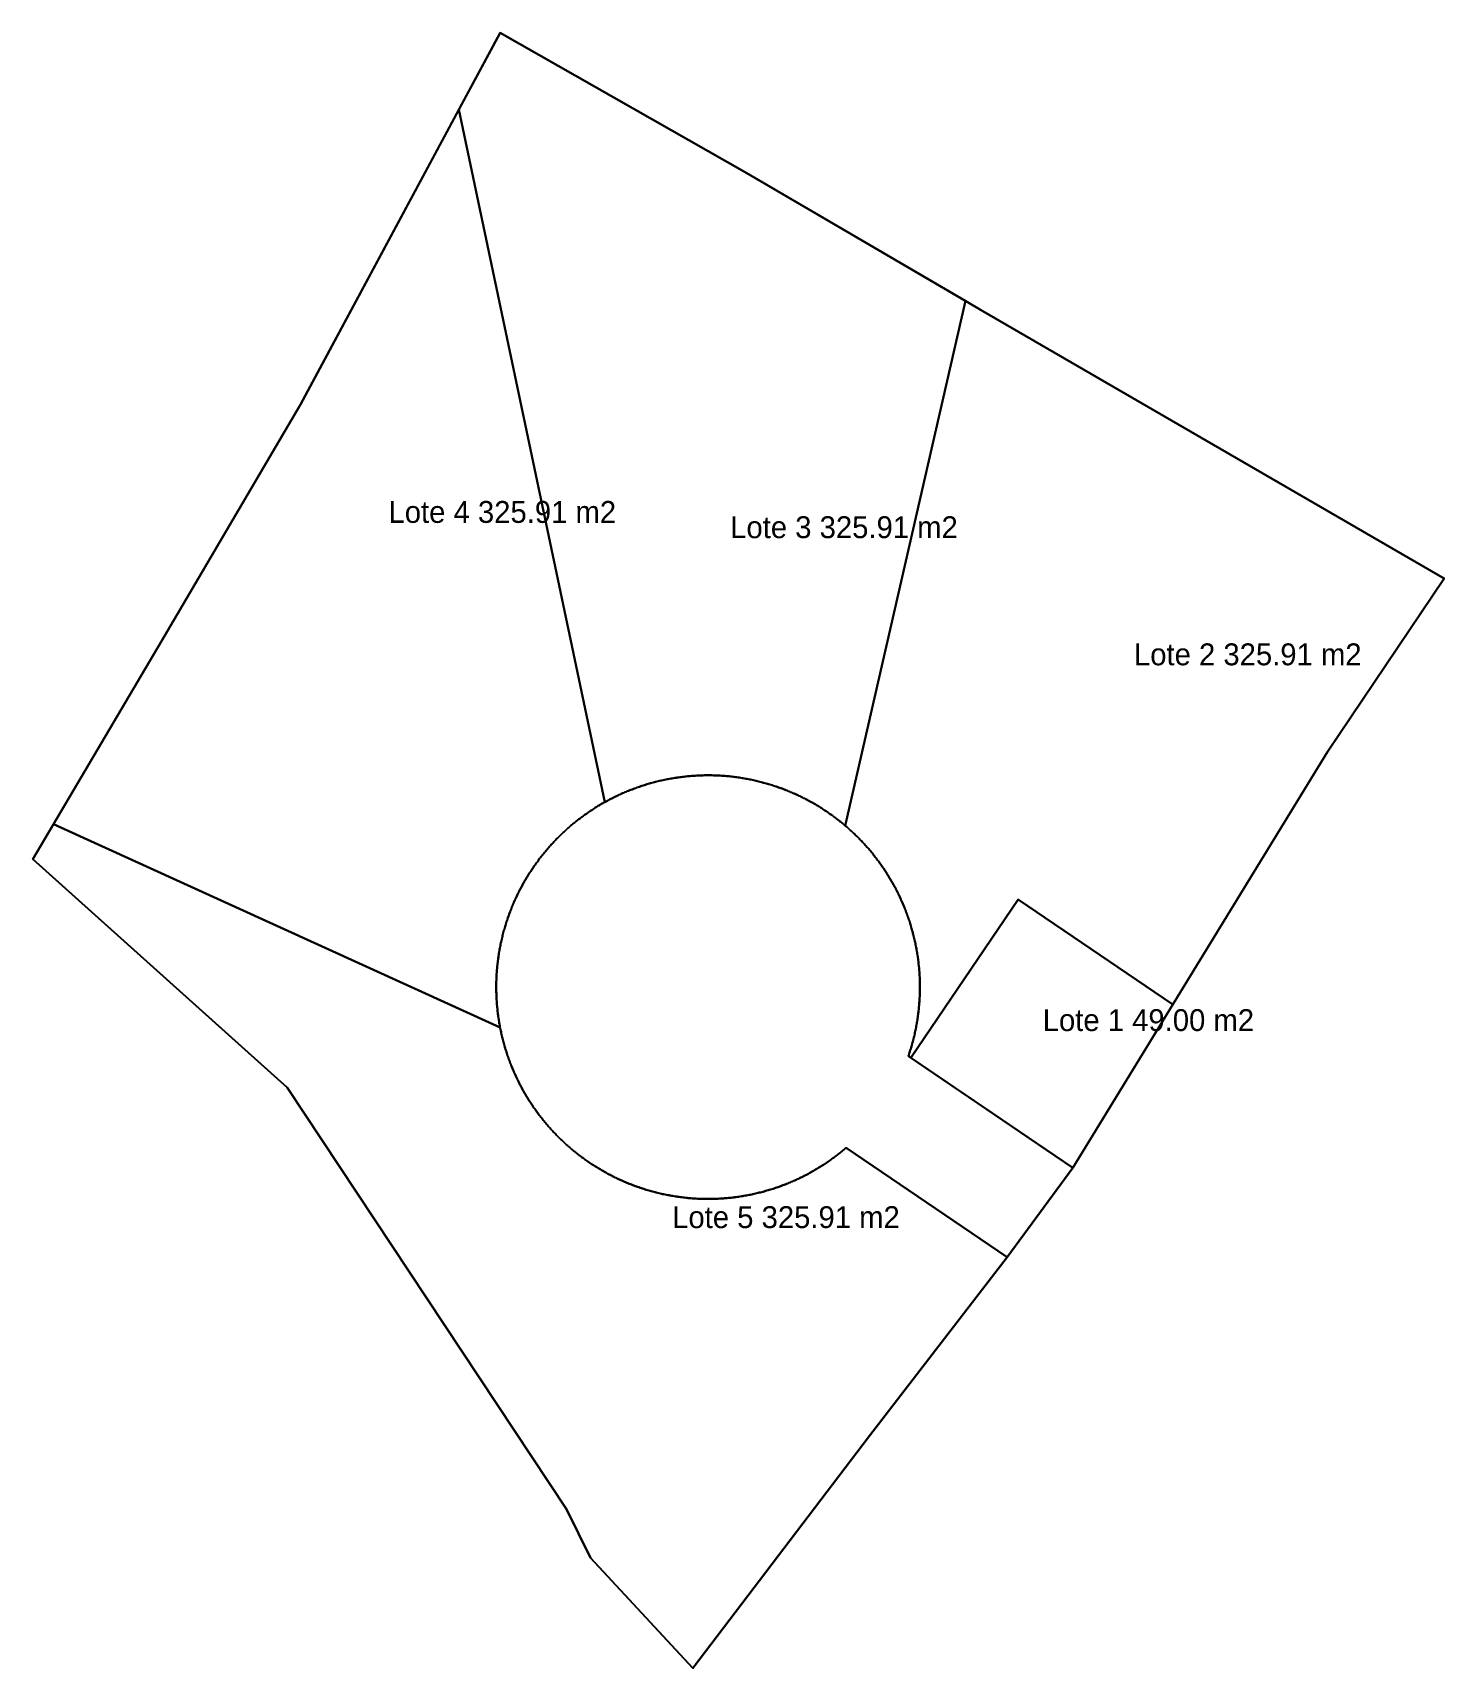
# Model space of a CAD drawing. Header units: metres. Extents: x 16.1 to 67.7, y -75.7 to -15.9.
import ezdxf

# ---------------------------------------------------------------- set-up
doc = ezdxf.new("R2010")
doc.units = ezdxf.units.M
for name, color, linetype in [('LABELS', 7, 'Continuous'), ('LOTS', 7, 'Continuous'), ('PARCEL', 7, 'Continuous'), ('ROAD', 7, 'Continuous')]:
    doc.layers.add(name, color=color, linetype=linetype)

msp = doc.modelspace()

# ---------------------------------------------------------------- linework, layer by layer
at = {"layer": 'LOTS'}
for points in [[(50.192, -25.699), (42.199, -21.021), (33.176, -15.885), (31.665, -18.696), (37.007, -44.034), (37.01, -44.032), (37.052, -44.009), (37.094, -43.986), (37.136, -43.964), (37.178, -43.942), (37.22, -43.92), (37.262, -43.898), (37.305, -43.876), (37.347, -43.855), (37.39, -43.834), (37.433, -43.814), (37.476, -43.793), (37.519, -43.773), (37.562, -43.753), (37.605, -43.734), (37.649, -43.714), (37.692, -43.695), (37.736, -43.676), (37.78, -43.658), (37.824, -43.64), (37.868, -43.622), (37.912, -43.604), (37.956, -43.586), (38, -43.569), (38.045, -43.552), (38.089, -43.536), (38.134, -43.519), (38.179, -43.503), (38.224, -43.487), (38.268, -43.472), (38.314, -43.457), (38.359, -43.442), (38.404, -43.427), (38.449, -43.412), (38.495, -43.398), (38.54, -43.384), (38.586, -43.371), (38.631, -43.357), (38.677, -43.344), (38.723, -43.332), (38.769, -43.319), (38.815, -43.307), (38.861, -43.295), (38.907, -43.283), (38.953, -43.272), (38.999, -43.261), (39.046, -43.25), (39.092, -43.24), (39.138, -43.23), (39.185, -43.22), (39.231, -43.21), (39.278, -43.201), (39.325, -43.192), (39.371, -43.183), (39.418, -43.174), (39.465, -43.166), (39.512, -43.158), (39.559, -43.151), (39.606, -43.143), (39.653, -43.136), (39.7, -43.129), (39.747, -43.123), (39.794, -43.117), (39.841, -43.111), (39.889, -43.105), (39.936, -43.1), (39.983, -43.095), (40.031, -43.09), (40.078, -43.086), (40.125, -43.082), (40.173, -43.078), (40.22, -43.074), (40.268, -43.071), (40.315, -43.068), (40.362, -43.065), (40.41, -43.063), (40.457, -43.061), (40.505, -43.059), (40.552, -43.057), (40.6, -43.056), (40.648, -43.055), (40.695, -43.054), (40.743, -43.054), (40.79, -43.054), (40.838, -43.054), (40.885, -43.055), (40.933, -43.055), (40.98, -43.056), (41.028, -43.058), (41.075, -43.06), (41.123, -43.062), (41.17, -43.064), (41.218, -43.066), (41.265, -43.069), (41.313, -43.072), (41.36, -43.076), (41.408, -43.079), (41.455, -43.083), (41.502, -43.088), (41.55, -43.092), (41.597, -43.097), (41.644, -43.102), (41.692, -43.108), (41.739, -43.114), (41.786, -43.12), (41.833, -43.126), (41.88, -43.132), (41.927, -43.139), (41.974, -43.147), (42.021, -43.154), (42.068, -43.162), (42.115, -43.17), (42.162, -43.178), (42.209, -43.187), (42.255, -43.196), (42.302, -43.205), (42.349, -43.214), (42.395, -43.224), (42.442, -43.234), (42.488, -43.245), (42.534, -43.255), (42.581, -43.266), (42.627, -43.277), (42.673, -43.289), (42.719, -43.301), (42.765, -43.313), (42.811, -43.325), (42.857, -43.338), (42.903, -43.35), (42.948, -43.364), (42.994, -43.377), (43.039, -43.391), (43.085, -43.405), (43.13, -43.419), (43.176, -43.434), (43.221, -43.448), (43.266, -43.464), (43.311, -43.479), (43.356, -43.495), (43.4, -43.511), (43.445, -43.527), (43.49, -43.543), (43.534, -43.56), (43.579, -43.577), (43.623, -43.594), (43.667, -43.612), (43.711, -43.63), (43.755, -43.648), (43.799, -43.666), (43.843, -43.685), (43.886, -43.704), (43.93, -43.723), (43.973, -43.743), (44.017, -43.762), (44.06, -43.782), (44.103, -43.803), (44.146, -43.823), (44.188, -43.844), (44.231, -43.865), (44.274, -43.886), (44.316, -43.908), (44.358, -43.93), (44.4, -43.952), (44.442, -43.974), (44.484, -43.997), (44.526, -44.02), (44.567, -44.043), (44.609, -44.066), (44.65, -44.09), (44.691, -44.114), (44.732, -44.138), (44.773, -44.162), (44.814, -44.187), (44.854, -44.212), (44.895, -44.237), (44.935, -44.262), (44.975, -44.288), (45.015, -44.314), (45.054, -44.34), (45.094, -44.366), (45.133, -44.393), (45.173, -44.42), (45.212, -44.447), (45.251, -44.474), (45.289, -44.501), (45.328, -44.529), (45.366, -44.557), (45.405, -44.586), (45.443, -44.614), (45.481, -44.643), (45.518, -44.672), (45.556, -44.701), (45.593, -44.73), (45.63, -44.76), (45.667, -44.79), (45.704, -44.82), (45.741, -44.85), (45.777, -44.881), (45.798, -44.898), (50.192, -25.699)], [(31.665, -18.696), (25.865, -29.491), (20.782, -38.147), (16.831, -44.837), (33.171, -52.278), (33.167, -52.258), (33.158, -52.212), (33.15, -52.165), (33.141, -52.118), (33.134, -52.071), (33.126, -52.024), (33.119, -51.977), (33.112, -51.93), (33.105, -51.883), (33.098, -51.836), (33.092, -51.789), (33.086, -51.742), (33.081, -51.694), (33.075, -51.647), (33.07, -51.6), (33.066, -51.553), (33.061, -51.505), (33.057, -51.458), (33.053, -51.41), (33.049, -51.363), (33.046, -51.316), (33.043, -51.268), (33.04, -51.221), (33.038, -51.173), (33.036, -51.126), (33.034, -51.078), (33.033, -51.031), (33.031, -50.983), (33.03, -50.936), (33.03, -50.888), (33.029, -50.84), (33.029, -50.793), (33.029, -50.745), (33.03, -50.698), (33.031, -50.65), (33.032, -50.603), (33.033, -50.555), (33.035, -50.508), (33.037, -50.46), (33.039, -50.413), (33.042, -50.365), (33.045, -50.318), (33.048, -50.27), (33.051, -50.223), (33.055, -50.175), (33.059, -50.128), (33.063, -50.081), (33.068, -50.033), (33.073, -49.986), (33.078, -49.939), (33.083, -49.892), (33.089, -49.844), (33.095, -49.797), (33.101, -49.75), (33.108, -49.703), (33.115, -49.656), (33.122, -49.609), (33.129, -49.562), (33.137, -49.515), (33.145, -49.468), (33.154, -49.421), (33.162, -49.375), (33.171, -49.328), (33.18, -49.281), (33.19, -49.235), (33.2, -49.188), (33.21, -49.142), (33.22, -49.095), (33.231, -49.049), (33.242, -49.003), (33.253, -48.956), (33.264, -48.91), (33.276, -48.864), (33.288, -48.818), (33.3, -48.772), (33.313, -48.726), (33.326, -48.681), (33.339, -48.635), (33.352, -48.589), (33.366, -48.544), (33.38, -48.498), (33.394, -48.453), (33.409, -48.408), (33.424, -48.362), (33.439, -48.317), (33.454, -48.272), (33.47, -48.227), (33.486, -48.183), (33.502, -48.138), (33.519, -48.093), (33.535, -48.049), (33.553, -48.004), (33.57, -47.96), (33.587, -47.916), (33.605, -47.872), (33.623, -47.828), (33.642, -47.784), (33.66, -47.74), (33.679, -47.697), (33.699, -47.653), (33.718, -47.61), (33.738, -47.567), (33.758, -47.523), (33.778, -47.48), (33.799, -47.438), (33.819, -47.395), (33.84, -47.352), (33.862, -47.31), (33.883, -47.267), (33.905, -47.225), (33.927, -47.183), (33.95, -47.141), (33.972, -47.099), (33.995, -47.057), (34.018, -47.016), (34.041, -46.974), (34.065, -46.933), (34.089, -46.892), (34.113, -46.851), (34.138, -46.81), (34.162, -46.77), (34.187, -46.729), (34.212, -46.689), (34.238, -46.648), (34.263, -46.608), (34.289, -46.568), (34.315, -46.529), (34.341, -46.489), (34.368, -46.45), (34.395, -46.41), (34.422, -46.371), (34.449, -46.332), (34.477, -46.294), (34.505, -46.255), (34.533, -46.217), (34.561, -46.178), (34.589, -46.14), (34.618, -46.102), (34.647, -46.065), (34.676, -46.027), (34.706, -45.99), (34.735, -45.953), (34.765, -45.916), (34.795, -45.879), (34.826, -45.842), (34.856, -45.806), (34.887, -45.77), (34.918, -45.733), (34.949, -45.698), (34.981, -45.662), (35.012, -45.626), (35.044, -45.591), (35.076, -45.556), (35.109, -45.521), (35.141, -45.486), (35.174, -45.452), (35.207, -45.418), (35.24, -45.384), (35.273, -45.35), (35.307, -45.316), (35.341, -45.283), (35.375, -45.249), (35.409, -45.216), (35.443, -45.183), (35.478, -45.151), (35.513, -45.118), (35.548, -45.086), (35.583, -45.054), (35.618, -45.022), (35.654, -44.991), (35.69, -44.959), (35.725, -44.928), (35.762, -44.897), (35.798, -44.867), (35.834, -44.836), (35.871, -44.806), (35.908, -44.776), (35.945, -44.746), (35.982, -44.717), (36.02, -44.687), (36.057, -44.658), (36.095, -44.63), (36.133, -44.601), (36.171, -44.572), (36.21, -44.544), (36.248, -44.516), (36.287, -44.489), (36.326, -44.461), (36.365, -44.434), (36.404, -44.407), (36.443, -44.38), (36.483, -44.354), (36.522, -44.328), (36.562, -44.302), (36.602, -44.276), (36.642, -44.25), (36.683, -44.225), (36.723, -44.2), (36.764, -44.175), (36.804, -44.151), (36.845, -44.127), (36.886, -44.103), (36.928, -44.079), (36.969, -44.055), (37.007, -44.034), (31.665, -18.696)], [(63.444, -42.199), (67.712, -35.86), (50.833, -26.074), (50.192, -25.699), (45.798, -44.898), (45.814, -44.912), (45.85, -44.943), (45.886, -44.974), (45.921, -45.005), (45.957, -45.037), (45.992, -45.069), (46.027, -45.101), (46.062, -45.133), (46.097, -45.166), (46.131, -45.199), (46.165, -45.231), (46.2, -45.265), (46.233, -45.298), (46.267, -45.332), (46.301, -45.365), (46.334, -45.399), (46.367, -45.434), (46.4, -45.468), (46.432, -45.502), (46.465, -45.537), (46.497, -45.572), (46.529, -45.607), (46.561, -45.643), (46.592, -45.678), (46.624, -45.714), (46.655, -45.75), (46.686, -45.786), (46.716, -45.823), (46.747, -45.859), (46.777, -45.896), (46.807, -45.933), (46.837, -45.97), (46.866, -46.007), (46.896, -46.044), (46.925, -46.082), (46.954, -46.12), (46.982, -46.158), (47.011, -46.196), (47.039, -46.234), (47.067, -46.273), (47.094, -46.312), (47.122, -46.35), (47.149, -46.389), (47.176, -46.429), (47.203, -46.468), (47.229, -46.507), (47.255, -46.547), (47.281, -46.587), (47.307, -46.627), (47.333, -46.667), (47.358, -46.707), (47.383, -46.748), (47.408, -46.788), (47.432, -46.829), (47.457, -46.87), (47.481, -46.911), (47.504, -46.952), (47.528, -46.993), (47.551, -47.035), (47.574, -47.077), (47.597, -47.118), (47.619, -47.16), (47.642, -47.202), (47.664, -47.244), (47.685, -47.287), (47.707, -47.329), (47.728, -47.372), (47.749, -47.414), (47.769, -47.457), (47.79, -47.5), (47.81, -47.543), (47.83, -47.587), (47.849, -47.63), (47.869, -47.673), (47.888, -47.717), (47.907, -47.761), (47.925, -47.804), (47.944, -47.848), (47.962, -47.892), (47.979, -47.936), (47.997, -47.981), (48.014, -48.025), (48.031, -48.069), (48.047, -48.114), (48.064, -48.159), (48.08, -48.203), (48.096, -48.248), (48.111, -48.293), (48.127, -48.338), (48.142, -48.383), (48.156, -48.428), (48.171, -48.474), (48.185, -48.519), (48.199, -48.565), (48.212, -48.61), (48.226, -48.656), (48.239, -48.702), (48.251, -48.747), (48.264, -48.793), (48.276, -48.839), (48.288, -48.885), (48.3, -48.931), (48.311, -48.978), (48.322, -49.024), (48.333, -49.07), (48.343, -49.117), (48.354, -49.163), (48.363, -49.21), (48.373, -49.256), (48.382, -49.303), (48.392, -49.349), (48.4, -49.396), (48.409, -49.443), (48.417, -49.49), (48.425, -49.537), (48.433, -49.584), (48.44, -49.631), (48.447, -49.678), (48.454, -49.725), (48.46, -49.772), (48.466, -49.819), (48.472, -49.866), (48.478, -49.913), (48.483, -49.961), (48.488, -50.008), (48.493, -50.055), (48.497, -50.103), (48.502, -50.15), (48.505, -50.197), (48.509, -50.245), (48.512, -50.292), (48.515, -50.34), (48.518, -50.387), (48.52, -50.435), (48.523, -50.482), (48.524, -50.53), (48.526, -50.577), (48.527, -50.625), (48.528, -50.672), (48.529, -50.72), (48.529, -50.767), (48.529, -50.815), (48.529, -50.862), (48.529, -50.91), (48.528, -50.958), (48.527, -51.005), (48.525, -51.053), (48.524, -51.1), (48.522, -51.148), (48.519, -51.195), (48.517, -51.243), (48.514, -51.29), (48.511, -51.338), (48.507, -51.385), (48.504, -51.432), (48.5, -51.48), (48.495, -51.527), (48.491, -51.574), (48.486, -51.622), (48.481, -51.669), (48.475, -51.716), (48.47, -51.763), (48.464, -51.811), (48.457, -51.858), (48.451, -51.905), (48.444, -51.952), (48.437, -51.999), (48.429, -52.046), (48.421, -52.093), (48.413, -52.14), (48.405, -52.186), (48.396, -52.233), (48.387, -52.28), (48.378, -52.327), (48.369, -52.373), (48.359, -52.42), (48.349, -52.466), (48.339, -52.513), (48.328, -52.559), (48.317, -52.605), (48.306, -52.651), (48.294, -52.698), (48.283, -52.744), (48.271, -52.79), (48.258, -52.836), (48.246, -52.881), (48.233, -52.927), (48.22, -52.973), (48.206, -53.019), (48.192, -53.064), (48.178, -53.11), (48.164, -53.155), (48.149, -53.2), (48.135, -53.245), (48.12, -53.29), (48.107, -53.326), (48.196, -53.386), (52.128, -47.595), (57.783, -51.436), (54.122, -57.411), (63.444, -42.199)], [(16.831, -44.837), (16.072, -46.123), (25.379, -54.481), (35.605, -69.91), (36.48, -71.689), (40.218, -75.726), (46.684, -67.226), (51.715, -60.685), (45.826, -56.686), (45.797, -56.71), (45.761, -56.741), (45.724, -56.771), (45.687, -56.802), (45.65, -56.832), (45.613, -56.861), (45.576, -56.891), (45.539, -56.92), (45.501, -56.949), (45.463, -56.978), (45.425, -57.007), (45.387, -57.035), (45.349, -57.063), (45.31, -57.091), (45.272, -57.119), (45.233, -57.146), (45.194, -57.174), (45.155, -57.201), (45.115, -57.227), (45.076, -57.254), (45.036, -57.28), (44.996, -57.306), (44.956, -57.332), (44.916, -57.357), (44.876, -57.383), (44.835, -57.408), (44.795, -57.432), (44.754, -57.457), (44.713, -57.481), (44.672, -57.505), (44.631, -57.529), (44.59, -57.552), (44.548, -57.576), (44.507, -57.599), (44.465, -57.621), (44.423, -57.644), (44.381, -57.666), (44.339, -57.688), (44.296, -57.71), (44.254, -57.731), (44.211, -57.752), (44.169, -57.773), (44.126, -57.794), (44.083, -57.814), (44.04, -57.835), (43.997, -57.854), (43.953, -57.874), (43.91, -57.893), (43.866, -57.913), (43.823, -57.931), (43.779, -57.95), (43.735, -57.968), (43.691, -57.986), (43.647, -58.004), (43.603, -58.021), (43.558, -58.039), (43.514, -58.055), (43.469, -58.072), (43.425, -58.088), (43.38, -58.105), (43.335, -58.12), (43.29, -58.136), (43.245, -58.151), (43.2, -58.166), (43.155, -58.181), (43.109, -58.195), (43.064, -58.209), (43.018, -58.223), (42.973, -58.237), (42.927, -58.25), (42.882, -58.263), (42.836, -58.276), (42.79, -58.289), (42.744, -58.301), (42.698, -58.313), (42.652, -58.324), (42.606, -58.336), (42.559, -58.347), (42.513, -58.357), (42.467, -58.368), (42.42, -58.378), (42.374, -58.388), (42.327, -58.398), (42.28, -58.407), (42.234, -58.416), (42.187, -58.425), (42.14, -58.433), (42.093, -58.442), (42.047, -58.45), (42, -58.457), (41.953, -58.465), (41.906, -58.472), (41.858, -58.478), (41.811, -58.485), (41.764, -58.491), (41.717, -58.497), (41.67, -58.503), (41.623, -58.508), (41.575, -58.513), (41.528, -58.518), (41.481, -58.522), (41.433, -58.526), (41.386, -58.53), (41.338, -58.534), (41.291, -58.537), (41.244, -58.54), (41.196, -58.543), (41.149, -58.545), (41.101, -58.547), (41.054, -58.549), (41.006, -58.551), (40.958, -58.552), (40.911, -58.553), (40.863, -58.553), (40.816, -58.554), (40.768, -58.554), (40.721, -58.554), (40.673, -58.553), (40.626, -58.552), (40.578, -58.551), (40.531, -58.55), (40.483, -58.548), (40.436, -58.546), (40.388, -58.544), (40.341, -58.541), (40.293, -58.539), (40.246, -58.535), (40.198, -58.532), (40.151, -58.528), (40.103, -58.524), (40.056, -58.52), (40.009, -58.515), (39.961, -58.511), (39.914, -58.505), (39.867, -58.5), (39.82, -58.494), (39.773, -58.488), (39.725, -58.482), (39.678, -58.475), (39.631, -58.468), (39.584, -58.461), (39.537, -58.454), (39.49, -58.446), (39.443, -58.438), (39.397, -58.43), (39.35, -58.421), (39.303, -58.412), (39.257, -58.403), (39.21, -58.393), (39.163, -58.384), (39.117, -58.374), (39.071, -58.363), (39.024, -58.353), (38.978, -58.342), (38.932, -58.33), (38.886, -58.319), (38.839, -58.307), (38.793, -58.295), (38.748, -58.283), (38.702, -58.27), (38.656, -58.257), (38.61, -58.244), (38.565, -58.231), (38.519, -58.217), (38.474, -58.203), (38.428, -58.189), (38.383, -58.174), (38.338, -58.159), (38.293, -58.144), (38.248, -58.129), (38.203, -58.113), (38.158, -58.097), (38.113, -58.081), (38.069, -58.064), (38.024, -58.048), (37.98, -58.031), (37.936, -58.013), (37.891, -57.996), (37.847, -57.978), (37.803, -57.96), (37.759, -57.941), (37.716, -57.923), (37.672, -57.904), (37.629, -57.885), (37.585, -57.865), (37.542, -57.845), (37.499, -57.825), (37.456, -57.805), (37.413, -57.785), (37.37, -57.764), (37.327, -57.743), (37.285, -57.721), (37.243, -57.7), (37.2, -57.678), (37.158, -57.656), (37.116, -57.634), (37.074, -57.611), (37.033, -57.588), (36.991, -57.565), (36.95, -57.542), (36.908, -57.518), (36.867, -57.494), (36.826, -57.47), (36.786, -57.446), (36.745, -57.421), (36.704, -57.396), (36.664, -57.371), (36.624, -57.346), (36.584, -57.32), (36.544, -57.294), (36.504, -57.268), (36.464, -57.242), (36.425, -57.215), (36.386, -57.188), (36.347, -57.161), (36.308, -57.134), (36.269, -57.106), (36.23, -57.078), (36.192, -57.05), (36.154, -57.022), (36.116, -56.994), (36.078, -56.965), (36.04, -56.936), (36.003, -56.907), (35.965, -56.877), (35.928, -56.848), (35.891, -56.818), (35.854, -56.788), (35.818, -56.757), (35.781, -56.727), (35.745, -56.696), (35.709, -56.665), (35.673, -56.634), (35.637, -56.602), (35.602, -56.571), (35.567, -56.539), (35.531, -56.507), (35.497, -56.474), (35.462, -56.442), (35.427, -56.409), (35.393, -56.376), (35.359, -56.343), (35.325, -56.31), (35.291, -56.276), (35.258, -56.242), (35.225, -56.208), (35.192, -56.174), (35.159, -56.14), (35.126, -56.105), (35.094, -56.07), (35.062, -56.036), (35.03, -56), (34.998, -55.965), (34.966, -55.929), (34.935, -55.894), (34.904, -55.858), (34.873, -55.822), (34.842, -55.785), (34.812, -55.749), (34.781, -55.712), (34.751, -55.675), (34.722, -55.638), (34.692, -55.601), (34.663, -55.563), (34.634, -55.526), (34.605, -55.488), (34.576, -55.45), (34.548, -55.412), (34.52, -55.373), (34.492, -55.335), (34.464, -55.296), (34.437, -55.257), (34.409, -55.218), (34.382, -55.179), (34.356, -55.14), (34.329, -55.1), (34.303, -55.061), (34.277, -55.021), (34.251, -54.981), (34.226, -54.941), (34.201, -54.901), (34.176, -54.86), (34.151, -54.82), (34.126, -54.779), (34.102, -54.738), (34.078, -54.697), (34.054, -54.656), (34.031, -54.614), (34.007, -54.573), (33.984, -54.531), (33.962, -54.489), (33.939, -54.448), (33.917, -54.405), (33.895, -54.363), (33.873, -54.321), (33.852, -54.279), (33.831, -54.236), (33.81, -54.193), (33.789, -54.15), (33.769, -54.108), (33.749, -54.064), (33.729, -54.021), (33.709, -53.978), (33.69, -53.934), (33.671, -53.891), (33.652, -53.847), (33.633, -53.803), (33.615, -53.76), (33.597, -53.716), (33.579, -53.671), (33.562, -53.627), (33.545, -53.583), (33.528, -53.538), (33.511, -53.494), (33.495, -53.449), (33.479, -53.404), (33.463, -53.36), (33.447, -53.315), (33.432, -53.27), (33.417, -53.224), (33.402, -53.179), (33.388, -53.134), (33.374, -53.089), (33.36, -53.043), (33.346, -52.998), (33.333, -52.952), (33.32, -52.906), (33.307, -52.86), (33.295, -52.814), (33.282, -52.768), (33.27, -52.722), (33.259, -52.676), (33.248, -52.63), (33.236, -52.584), (33.226, -52.538), (33.215, -52.491), (33.205, -52.445), (33.195, -52.398), (33.185, -52.352), (33.176, -52.305), (33.171, -52.278), (16.831, -44.837)], [(57.783, -51.436), (52.128, -47.595), (48.196, -53.386), (54.122, -57.411), (54.122, -57.411), (57.783, -51.436)]]:
    msp.add_lwpolyline(points, dxfattribs=at)
at = {"layer": 'PARCEL'}
msp.add_lwpolyline([(33.176, -15.885), (42.199, -21.021), (50.833, -26.074), (67.712, -35.86), (63.444, -42.199), (54.122, -57.411), (51.715, -60.685), (46.684, -67.226), (40.218, -75.726), (36.48, -71.689), (35.605, -69.91), (25.379, -54.481), (16.072, -46.123), (20.782, -38.147), (25.865, -29.491), (33.176, -15.885)], dxfattribs=at)
at = {"layer": 'ROAD'}
msp.add_lwpolyline([(48.107, -53.326), (48.12, -53.29), (48.135, -53.245), (48.149, -53.2), (48.164, -53.155), (48.178, -53.11), (48.192, -53.064), (48.206, -53.019), (48.22, -52.973), (48.233, -52.927), (48.246, -52.881), (48.258, -52.836), (48.271, -52.79), (48.283, -52.744), (48.294, -52.698), (48.306, -52.651), (48.317, -52.605), (48.328, -52.559), (48.339, -52.513), (48.349, -52.466), (48.359, -52.42), (48.369, -52.373), (48.378, -52.327), (48.387, -52.28), (48.396, -52.233), (48.405, -52.186), (48.413, -52.14), (48.421, -52.093), (48.429, -52.046), (48.437, -51.999), (48.444, -51.952), (48.451, -51.905), (48.457, -51.858), (48.464, -51.811), (48.47, -51.763), (48.475, -51.716), (48.481, -51.669), (48.486, -51.622), (48.491, -51.574), (48.495, -51.527), (48.5, -51.48), (48.504, -51.432), (48.507, -51.385), (48.511, -51.338), (48.514, -51.29), (48.517, -51.243), (48.519, -51.195), (48.522, -51.148), (48.524, -51.1), (48.525, -51.053), (48.527, -51.005), (48.528, -50.958), (48.529, -50.91), (48.529, -50.862), (48.529, -50.815), (48.529, -50.767), (48.529, -50.72), (48.528, -50.672), (48.527, -50.625), (48.526, -50.577), (48.524, -50.53), (48.523, -50.482), (48.52, -50.435), (48.518, -50.387), (48.515, -50.34), (48.512, -50.292), (48.509, -50.245), (48.505, -50.197), (48.502, -50.15), (48.497, -50.103), (48.493, -50.055), (48.488, -50.008), (48.483, -49.961), (48.478, -49.913), (48.472, -49.866), (48.466, -49.819), (48.46, -49.772), (48.454, -49.725), (48.447, -49.678), (48.44, -49.631), (48.433, -49.584), (48.425, -49.537), (48.417, -49.49), (48.409, -49.443), (48.4, -49.396), (48.392, -49.349), (48.382, -49.303), (48.373, -49.256), (48.363, -49.21), (48.354, -49.163), (48.343, -49.117), (48.333, -49.07), (48.322, -49.024), (48.311, -48.978), (48.3, -48.931), (48.288, -48.885), (48.276, -48.839), (48.264, -48.793), (48.251, -48.747), (48.239, -48.702), (48.226, -48.656), (48.212, -48.61), (48.199, -48.565), (48.185, -48.519), (48.171, -48.474), (48.156, -48.428), (48.142, -48.383), (48.127, -48.338), (48.111, -48.293), (48.096, -48.248), (48.08, -48.203), (48.064, -48.159), (48.047, -48.114), (48.031, -48.069), (48.014, -48.025), (47.997, -47.981), (47.979, -47.936), (47.962, -47.892), (47.944, -47.848), (47.925, -47.804), (47.907, -47.761), (47.888, -47.717), (47.869, -47.673), (47.849, -47.63), (47.83, -47.587), (47.81, -47.543), (47.79, -47.5), (47.769, -47.457), (47.749, -47.414), (47.728, -47.372), (47.707, -47.329), (47.685, -47.287), (47.664, -47.244), (47.642, -47.202), (47.619, -47.16), (47.597, -47.118), (47.574, -47.077), (47.551, -47.035), (47.528, -46.993), (47.504, -46.952), (47.481, -46.911), (47.457, -46.87), (47.432, -46.829), (47.408, -46.788), (47.383, -46.748), (47.358, -46.707), (47.333, -46.667), (47.307, -46.627), (47.281, -46.587), (47.255, -46.547), (47.229, -46.507), (47.203, -46.468), (47.176, -46.429), (47.149, -46.389), (47.122, -46.35), (47.094, -46.312), (47.067, -46.273), (47.039, -46.234), (47.011, -46.196), (46.982, -46.158), (46.954, -46.12), (46.925, -46.082), (46.896, -46.044), (46.866, -46.007), (46.837, -45.97), (46.807, -45.933), (46.777, -45.896), (46.747, -45.859), (46.716, -45.823), (46.686, -45.786), (46.655, -45.75), (46.624, -45.714), (46.592, -45.678), (46.561, -45.643), (46.529, -45.607), (46.497, -45.572), (46.465, -45.537), (46.432, -45.502), (46.4, -45.468), (46.367, -45.434), (46.334, -45.399), (46.301, -45.365), (46.267, -45.332), (46.233, -45.298), (46.2, -45.265), (46.165, -45.231), (46.131, -45.199), (46.097, -45.166), (46.062, -45.133), (46.027, -45.101), (45.992, -45.069), (45.957, -45.037), (45.921, -45.005), (45.886, -44.974), (45.85, -44.943), (45.814, -44.912), (45.777, -44.881), (45.741, -44.85), (45.704, -44.82), (45.667, -44.79), (45.63, -44.76), (45.593, -44.73), (45.556, -44.701), (45.518, -44.672), (45.481, -44.643), (45.443, -44.614), (45.405, -44.586), (45.366, -44.557), (45.328, -44.529), (45.289, -44.501), (45.251, -44.474), (45.212, -44.447), (45.173, -44.42), (45.133, -44.393), (45.094, -44.366), (45.054, -44.34), (45.015, -44.314), (44.975, -44.288), (44.935, -44.262), (44.895, -44.237), (44.854, -44.212), (44.814, -44.187), (44.773, -44.162), (44.732, -44.138), (44.691, -44.114), (44.65, -44.09), (44.609, -44.066), (44.567, -44.043), (44.526, -44.02), (44.484, -43.997), (44.442, -43.974), (44.4, -43.952), (44.358, -43.93), (44.316, -43.908), (44.274, -43.886), (44.231, -43.865), (44.188, -43.844), (44.146, -43.823), (44.103, -43.803), (44.06, -43.782), (44.017, -43.762), (43.973, -43.743), (43.93, -43.723), (43.886, -43.704), (43.843, -43.685), (43.799, -43.666), (43.755, -43.648), (43.711, -43.63), (43.667, -43.612), (43.623, -43.594), (43.579, -43.577), (43.534, -43.56), (43.49, -43.543), (43.445, -43.527), (43.4, -43.511), (43.356, -43.495), (43.311, -43.479), (43.266, -43.464), (43.221, -43.448), (43.176, -43.434), (43.13, -43.419), (43.085, -43.405), (43.039, -43.391), (42.994, -43.377), (42.948, -43.364), (42.903, -43.35), (42.857, -43.338), (42.811, -43.325), (42.765, -43.313), (42.719, -43.301), (42.673, -43.289), (42.627, -43.277), (42.581, -43.266), (42.534, -43.255), (42.488, -43.245), (42.442, -43.234), (42.395, -43.224), (42.349, -43.214), (42.302, -43.205), (42.255, -43.196), (42.209, -43.187), (42.162, -43.178), (42.115, -43.17), (42.068, -43.162), (42.021, -43.154), (41.974, -43.147), (41.927, -43.139), (41.88, -43.132), (41.833, -43.126), (41.786, -43.12), (41.739, -43.114), (41.692, -43.108), (41.644, -43.102), (41.597, -43.097), (41.55, -43.092), (41.502, -43.088), (41.455, -43.083), (41.408, -43.079), (41.36, -43.076), (41.313, -43.072), (41.265, -43.069), (41.218, -43.066), (41.17, -43.064), (41.123, -43.062), (41.075, -43.06), (41.028, -43.058), (40.98, -43.056), (40.933, -43.055), (40.885, -43.055), (40.838, -43.054), (40.79, -43.054), (40.743, -43.054), (40.695, -43.054), (40.648, -43.055), (40.6, -43.056), (40.552, -43.057), (40.505, -43.059), (40.457, -43.061), (40.41, -43.063), (40.362, -43.065), (40.315, -43.068), (40.268, -43.071), (40.22, -43.074), (40.173, -43.078), (40.125, -43.082), (40.078, -43.086), (40.031, -43.09), (39.983, -43.095), (39.936, -43.1), (39.889, -43.105), (39.841, -43.111), (39.794, -43.117), (39.747, -43.123), (39.7, -43.129), (39.653, -43.136), (39.606, -43.143), (39.559, -43.151), (39.512, -43.158), (39.465, -43.166), (39.418, -43.174), (39.371, -43.183), (39.325, -43.192), (39.278, -43.201), (39.231, -43.21), (39.185, -43.22), (39.138, -43.23), (39.092, -43.24), (39.046, -43.25), (38.999, -43.261), (38.953, -43.272), (38.907, -43.283), (38.861, -43.295), (38.815, -43.307), (38.769, -43.319), (38.723, -43.332), (38.677, -43.344), (38.631, -43.357), (38.586, -43.371), (38.54, -43.384), (38.495, -43.398), (38.449, -43.412), (38.404, -43.427), (38.359, -43.442), (38.314, -43.457), (38.268, -43.472), (38.224, -43.487), (38.179, -43.503), (38.134, -43.519), (38.089, -43.536), (38.045, -43.552), (38, -43.569), (37.956, -43.586), (37.912, -43.604), (37.868, -43.622), (37.824, -43.64), (37.78, -43.658), (37.736, -43.676), (37.692, -43.695), (37.649, -43.714), (37.605, -43.734), (37.562, -43.753), (37.519, -43.773), (37.476, -43.793), (37.433, -43.814), (37.39, -43.834), (37.347, -43.855), (37.305, -43.876), (37.262, -43.898), (37.22, -43.92), (37.178, -43.942), (37.136, -43.964), (37.094, -43.986), (37.052, -44.009), (37.01, -44.032), (36.969, -44.055), (36.928, -44.079), (36.886, -44.103), (36.845, -44.127), (36.804, -44.151), (36.764, -44.175), (36.723, -44.2), (36.683, -44.225), (36.642, -44.25), (36.602, -44.276), (36.562, -44.302), (36.522, -44.328), (36.483, -44.354), (36.443, -44.38), (36.404, -44.407), (36.365, -44.434), (36.326, -44.461), (36.287, -44.489), (36.248, -44.516), (36.21, -44.544), (36.171, -44.572), (36.133, -44.601), (36.095, -44.63), (36.057, -44.658), (36.02, -44.687), (35.982, -44.717), (35.945, -44.746), (35.908, -44.776), (35.871, -44.806), (35.834, -44.836), (35.798, -44.867), (35.762, -44.897), (35.725, -44.928), (35.69, -44.959), (35.654, -44.991), (35.618, -45.022), (35.583, -45.054), (35.548, -45.086), (35.513, -45.118), (35.478, -45.151), (35.443, -45.183), (35.409, -45.216), (35.375, -45.249), (35.341, -45.283), (35.307, -45.316), (35.273, -45.35), (35.24, -45.384), (35.207, -45.418), (35.174, -45.452), (35.141, -45.486), (35.109, -45.521), (35.076, -45.556), (35.044, -45.591), (35.012, -45.626), (34.981, -45.662), (34.949, -45.698), (34.918, -45.733), (34.887, -45.77), (34.856, -45.806), (34.826, -45.842), (34.795, -45.879), (34.765, -45.916), (34.735, -45.953), (34.706, -45.99), (34.676, -46.027), (34.647, -46.065), (34.618, -46.102), (34.589, -46.14), (34.561, -46.178), (34.533, -46.217), (34.505, -46.255), (34.477, -46.294), (34.449, -46.332), (34.422, -46.371), (34.395, -46.41), (34.368, -46.45), (34.341, -46.489), (34.315, -46.529), (34.289, -46.568), (34.263, -46.608), (34.238, -46.648), (34.212, -46.689), (34.187, -46.729), (34.162, -46.77), (34.138, -46.81), (34.113, -46.851), (34.089, -46.892), (34.065, -46.933), (34.041, -46.974), (34.018, -47.016), (33.995, -47.057), (33.972, -47.099), (33.95, -47.141), (33.927, -47.183), (33.905, -47.225), (33.883, -47.267), (33.862, -47.31), (33.84, -47.352), (33.819, -47.395), (33.799, -47.438), (33.778, -47.48), (33.758, -47.523), (33.738, -47.567), (33.718, -47.61), (33.699, -47.653), (33.679, -47.697), (33.66, -47.74), (33.642, -47.784), (33.623, -47.828), (33.605, -47.872), (33.587, -47.916), (33.57, -47.96), (33.553, -48.004), (33.535, -48.049), (33.519, -48.093), (33.502, -48.138), (33.486, -48.183), (33.47, -48.227), (33.454, -48.272), (33.439, -48.317), (33.424, -48.362), (33.409, -48.408), (33.394, -48.453), (33.38, -48.498), (33.366, -48.544), (33.352, -48.589), (33.339, -48.635), (33.326, -48.681), (33.313, -48.726), (33.3, -48.772), (33.288, -48.818), (33.276, -48.864), (33.264, -48.91), (33.253, -48.956), (33.242, -49.003), (33.231, -49.049), (33.22, -49.095), (33.21, -49.142), (33.2, -49.188), (33.19, -49.235), (33.18, -49.281), (33.171, -49.328), (33.162, -49.375), (33.154, -49.421), (33.145, -49.468), (33.137, -49.515), (33.129, -49.562), (33.122, -49.609), (33.115, -49.656), (33.108, -49.703), (33.101, -49.75), (33.095, -49.797), (33.089, -49.844), (33.083, -49.892), (33.078, -49.939), (33.073, -49.986), (33.068, -50.033), (33.063, -50.081), (33.059, -50.128), (33.055, -50.175), (33.051, -50.223), (33.048, -50.27), (33.045, -50.318), (33.042, -50.365), (33.039, -50.413), (33.037, -50.46), (33.035, -50.508), (33.033, -50.555), (33.032, -50.603), (33.031, -50.65), (33.03, -50.698), (33.029, -50.745), (33.029, -50.793), (33.029, -50.84), (33.03, -50.888), (33.03, -50.936), (33.031, -50.983), (33.033, -51.031), (33.034, -51.078), (33.036, -51.126), (33.038, -51.173), (33.04, -51.221), (33.043, -51.268), (33.046, -51.316), (33.049, -51.363), (33.053, -51.41), (33.057, -51.458), (33.061, -51.505), (33.066, -51.553), (33.07, -51.6), (33.075, -51.647), (33.081, -51.694), (33.086, -51.742), (33.092, -51.789), (33.098, -51.836), (33.105, -51.883), (33.112, -51.93), (33.119, -51.977), (33.126, -52.024), (33.134, -52.071), (33.141, -52.118), (33.15, -52.165), (33.158, -52.212), (33.167, -52.258), (33.176, -52.305), (33.185, -52.352), (33.195, -52.398), (33.205, -52.445), (33.215, -52.491), (33.226, -52.538), (33.236, -52.584), (33.248, -52.63), (33.259, -52.676), (33.27, -52.722), (33.282, -52.768), (33.295, -52.814), (33.307, -52.86), (33.32, -52.906), (33.333, -52.952), (33.346, -52.998), (33.36, -53.043), (33.374, -53.089), (33.388, -53.134), (33.402, -53.179), (33.417, -53.224), (33.432, -53.27), (33.447, -53.315), (33.463, -53.36), (33.479, -53.404), (33.495, -53.449), (33.511, -53.494), (33.528, -53.538), (33.545, -53.583), (33.562, -53.627), (33.579, -53.671), (33.597, -53.716), (33.615, -53.76), (33.633, -53.803), (33.652, -53.847), (33.671, -53.891), (33.69, -53.934), (33.709, -53.978), (33.729, -54.021), (33.749, -54.064), (33.769, -54.108), (33.789, -54.15), (33.81, -54.193), (33.831, -54.236), (33.852, -54.279), (33.873, -54.321), (33.895, -54.363), (33.917, -54.405), (33.939, -54.448), (33.962, -54.489), (33.984, -54.531), (34.007, -54.573), (34.031, -54.614), (34.054, -54.656), (34.078, -54.697), (34.102, -54.738), (34.126, -54.779), (34.151, -54.82), (34.176, -54.86), (34.201, -54.901), (34.226, -54.941), (34.251, -54.981), (34.277, -55.021), (34.303, -55.061), (34.329, -55.1), (34.356, -55.14), (34.382, -55.179), (34.409, -55.218), (34.437, -55.257), (34.464, -55.296), (34.492, -55.335), (34.52, -55.373), (34.548, -55.412), (34.576, -55.45), (34.605, -55.488), (34.634, -55.526), (34.663, -55.563), (34.692, -55.601), (34.722, -55.638), (34.751, -55.675), (34.781, -55.712), (34.812, -55.749), (34.842, -55.785), (34.873, -55.822), (34.904, -55.858), (34.935, -55.894), (34.966, -55.929), (34.998, -55.965), (35.03, -56), (35.062, -56.036), (35.094, -56.07), (35.126, -56.105), (35.159, -56.14), (35.192, -56.174), (35.225, -56.208), (35.258, -56.242), (35.291, -56.276), (35.325, -56.31), (35.359, -56.343), (35.393, -56.376), (35.427, -56.409), (35.462, -56.442), (35.497, -56.474), (35.531, -56.507), (35.567, -56.539), (35.602, -56.571), (35.637, -56.602), (35.673, -56.634), (35.709, -56.665), (35.745, -56.696), (35.781, -56.727), (35.818, -56.757), (35.854, -56.788), (35.891, -56.818), (35.928, -56.848), (35.965, -56.877), (36.003, -56.907), (36.04, -56.936), (36.078, -56.965), (36.116, -56.994), (36.154, -57.022), (36.192, -57.05), (36.23, -57.078), (36.269, -57.106), (36.308, -57.134), (36.347, -57.161), (36.386, -57.188), (36.425, -57.215), (36.464, -57.242), (36.504, -57.268), (36.544, -57.294), (36.584, -57.32), (36.624, -57.346), (36.664, -57.371), (36.704, -57.396), (36.745, -57.421), (36.786, -57.446), (36.826, -57.47), (36.867, -57.494), (36.908, -57.518), (36.95, -57.542), (36.991, -57.565), (37.033, -57.588), (37.074, -57.611), (37.116, -57.634), (37.158, -57.656), (37.2, -57.678), (37.243, -57.7), (37.285, -57.721), (37.327, -57.743), (37.37, -57.764), (37.413, -57.785), (37.456, -57.805), (37.499, -57.825), (37.542, -57.845), (37.585, -57.865), (37.629, -57.885), (37.672, -57.904), (37.716, -57.923), (37.759, -57.941), (37.803, -57.96), (37.847, -57.978), (37.891, -57.996), (37.936, -58.013), (37.98, -58.031), (38.024, -58.048), (38.069, -58.064), (38.113, -58.081), (38.158, -58.097), (38.203, -58.113), (38.248, -58.129), (38.293, -58.144), (38.338, -58.159), (38.383, -58.174), (38.428, -58.189), (38.474, -58.203), (38.519, -58.217), (38.565, -58.231), (38.61, -58.244), (38.656, -58.257), (38.702, -58.27), (38.748, -58.283), (38.793, -58.295), (38.839, -58.307), (38.886, -58.319), (38.932, -58.33), (38.978, -58.342), (39.024, -58.353), (39.071, -58.363), (39.117, -58.374), (39.163, -58.384), (39.21, -58.393), (39.257, -58.403), (39.303, -58.412), (39.35, -58.421), (39.397, -58.43), (39.443, -58.438), (39.49, -58.446), (39.537, -58.454), (39.584, -58.461), (39.631, -58.468), (39.678, -58.475), (39.725, -58.482), (39.773, -58.488), (39.82, -58.494), (39.867, -58.5), (39.914, -58.505), (39.961, -58.511), (40.009, -58.515), (40.056, -58.52), (40.103, -58.524), (40.151, -58.528), (40.198, -58.532), (40.246, -58.535), (40.293, -58.539), (40.341, -58.541), (40.388, -58.544), (40.436, -58.546), (40.483, -58.548), (40.531, -58.55), (40.578, -58.551), (40.626, -58.552), (40.673, -58.553), (40.721, -58.554), (40.768, -58.554), (40.816, -58.554), (40.863, -58.553), (40.911, -58.553), (40.958, -58.552), (41.006, -58.551), (41.054, -58.549), (41.101, -58.547), (41.149, -58.545), (41.196, -58.543), (41.244, -58.54), (41.291, -58.537), (41.338, -58.534), (41.386, -58.53), (41.433, -58.526), (41.481, -58.522), (41.528, -58.518), (41.575, -58.513), (41.623, -58.508), (41.67, -58.503), (41.717, -58.497), (41.764, -58.491), (41.811, -58.485), (41.858, -58.478), (41.906, -58.472), (41.953, -58.465), (42, -58.457), (42.047, -58.45), (42.093, -58.442), (42.14, -58.433), (42.187, -58.425), (42.234, -58.416), (42.28, -58.407), (42.327, -58.398), (42.374, -58.388), (42.42, -58.378), (42.467, -58.368), (42.513, -58.357), (42.559, -58.347), (42.606, -58.336), (42.652, -58.324), (42.698, -58.313), (42.744, -58.301), (42.79, -58.289), (42.836, -58.276), (42.882, -58.263), (42.927, -58.25), (42.973, -58.237), (43.018, -58.223), (43.064, -58.209), (43.109, -58.195), (43.155, -58.181), (43.2, -58.166), (43.245, -58.151), (43.29, -58.136), (43.335, -58.12), (43.38, -58.105), (43.425, -58.088), (43.469, -58.072), (43.514, -58.055), (43.558, -58.039), (43.603, -58.021), (43.647, -58.004), (43.691, -57.986), (43.735, -57.968), (43.779, -57.95), (43.823, -57.931), (43.866, -57.913), (43.91, -57.893), (43.953, -57.874), (43.997, -57.854), (44.04, -57.835), (44.083, -57.814), (44.126, -57.794), (44.169, -57.773), (44.211, -57.752), (44.254, -57.731), (44.296, -57.71), (44.339, -57.688), (44.381, -57.666), (44.423, -57.644), (44.465, -57.621), (44.507, -57.599), (44.548, -57.576), (44.59, -57.552), (44.631, -57.529), (44.672, -57.505), (44.713, -57.481), (44.754, -57.457), (44.795, -57.432), (44.835, -57.408), (44.876, -57.383), (44.916, -57.357), (44.956, -57.332), (44.996, -57.306), (45.036, -57.28), (45.076, -57.254), (45.115, -57.227), (45.155, -57.201), (45.194, -57.174), (45.233, -57.146), (45.272, -57.119), (45.31, -57.091), (45.349, -57.063), (45.387, -57.035), (45.425, -57.007), (45.463, -56.978), (45.501, -56.949), (45.539, -56.92), (45.576, -56.891), (45.613, -56.861), (45.65, -56.832), (45.687, -56.802), (45.724, -56.771), (45.761, -56.741), (45.797, -56.71), (45.826, -56.686), (51.715, -60.685), (51.715, -60.685), (54.122, -57.411), (48.107, -53.326)], dxfattribs=at)

# ---------------------------------------------------------------- texts
at = {"layer": 'LABELS'}
for s, p in [('Lote 4 325.91 m2', (29.088, -33.819)), ('Lote 3 325.91 m2', (41.588, -34.377)), ('Lote 2 325.91 m2', (56.36, -39.029)), ('Lote 1 49.00 m2', (53.022, -52.411)), ('Lote 5 325.91 m2', (39.465, -59.62))]:
    msp.add_text(s, height=0.8, dxfattribs=at).set_placement(p)

doc.saveas('drawing.dxf')
